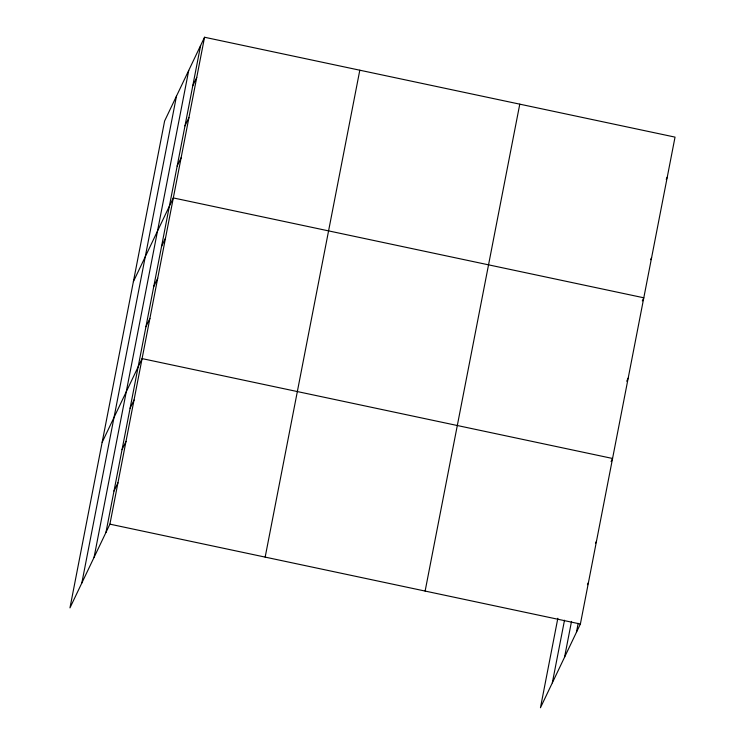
<?xml version="1.0" encoding="UTF-8"?>
<svg xmlns="http://www.w3.org/2000/svg" width="745" height="745" viewBox="0 0 745 745"><rect width="100%" height="100%" fill="white"/><g stroke="black" fill="none" stroke-linecap="round" stroke-linejoin="round"><path stroke-width="1.12" d="M81.838 582.99L176.491 96.086M94.075 557.335L188.727 70.43M105.948 532.442L200.601 45.538M204.549 37.25L164.617 120.979L69.965 607.883L109.906 524.154L204.549 37.25L675.035 137.117L580.383 624.021L540.451 707.75L557.847 618.266M265.164 557.111L359.807 70.207M425.125 591.064L519.777 104.16M552.324 682.848L564.505 620.212M564.561 657.202L571.517 621.404M576.434 632.3L578.176 623.36M192.787 85.703L196.745 77.424M184.983 125.877L188.932 117.589M177.17 166.042L181.128 157.763M133.383 281.657L173.315 197.928L643.801 297.795L642.32 300.906M161.553 246.381L165.511 238.102M153.749 286.555L157.698 278.267M145.936 326.72L149.894 318.441M102.149 442.334L142.081 358.606L612.567 458.473L611.086 461.583M130.086 408.279L134.035 399.99M122.04 449.663L125.998 441.385M113.994 491.048L117.952 482.769M666.235 179.359L667.222 177.282M650.618 259.698L651.605 257.621M626.703 381.244L628.184 378.134M595.488 543.319L596.475 541.243M587.442 584.704L588.429 582.637M109.906 524.154L580.383 624.021"/></g></svg>
